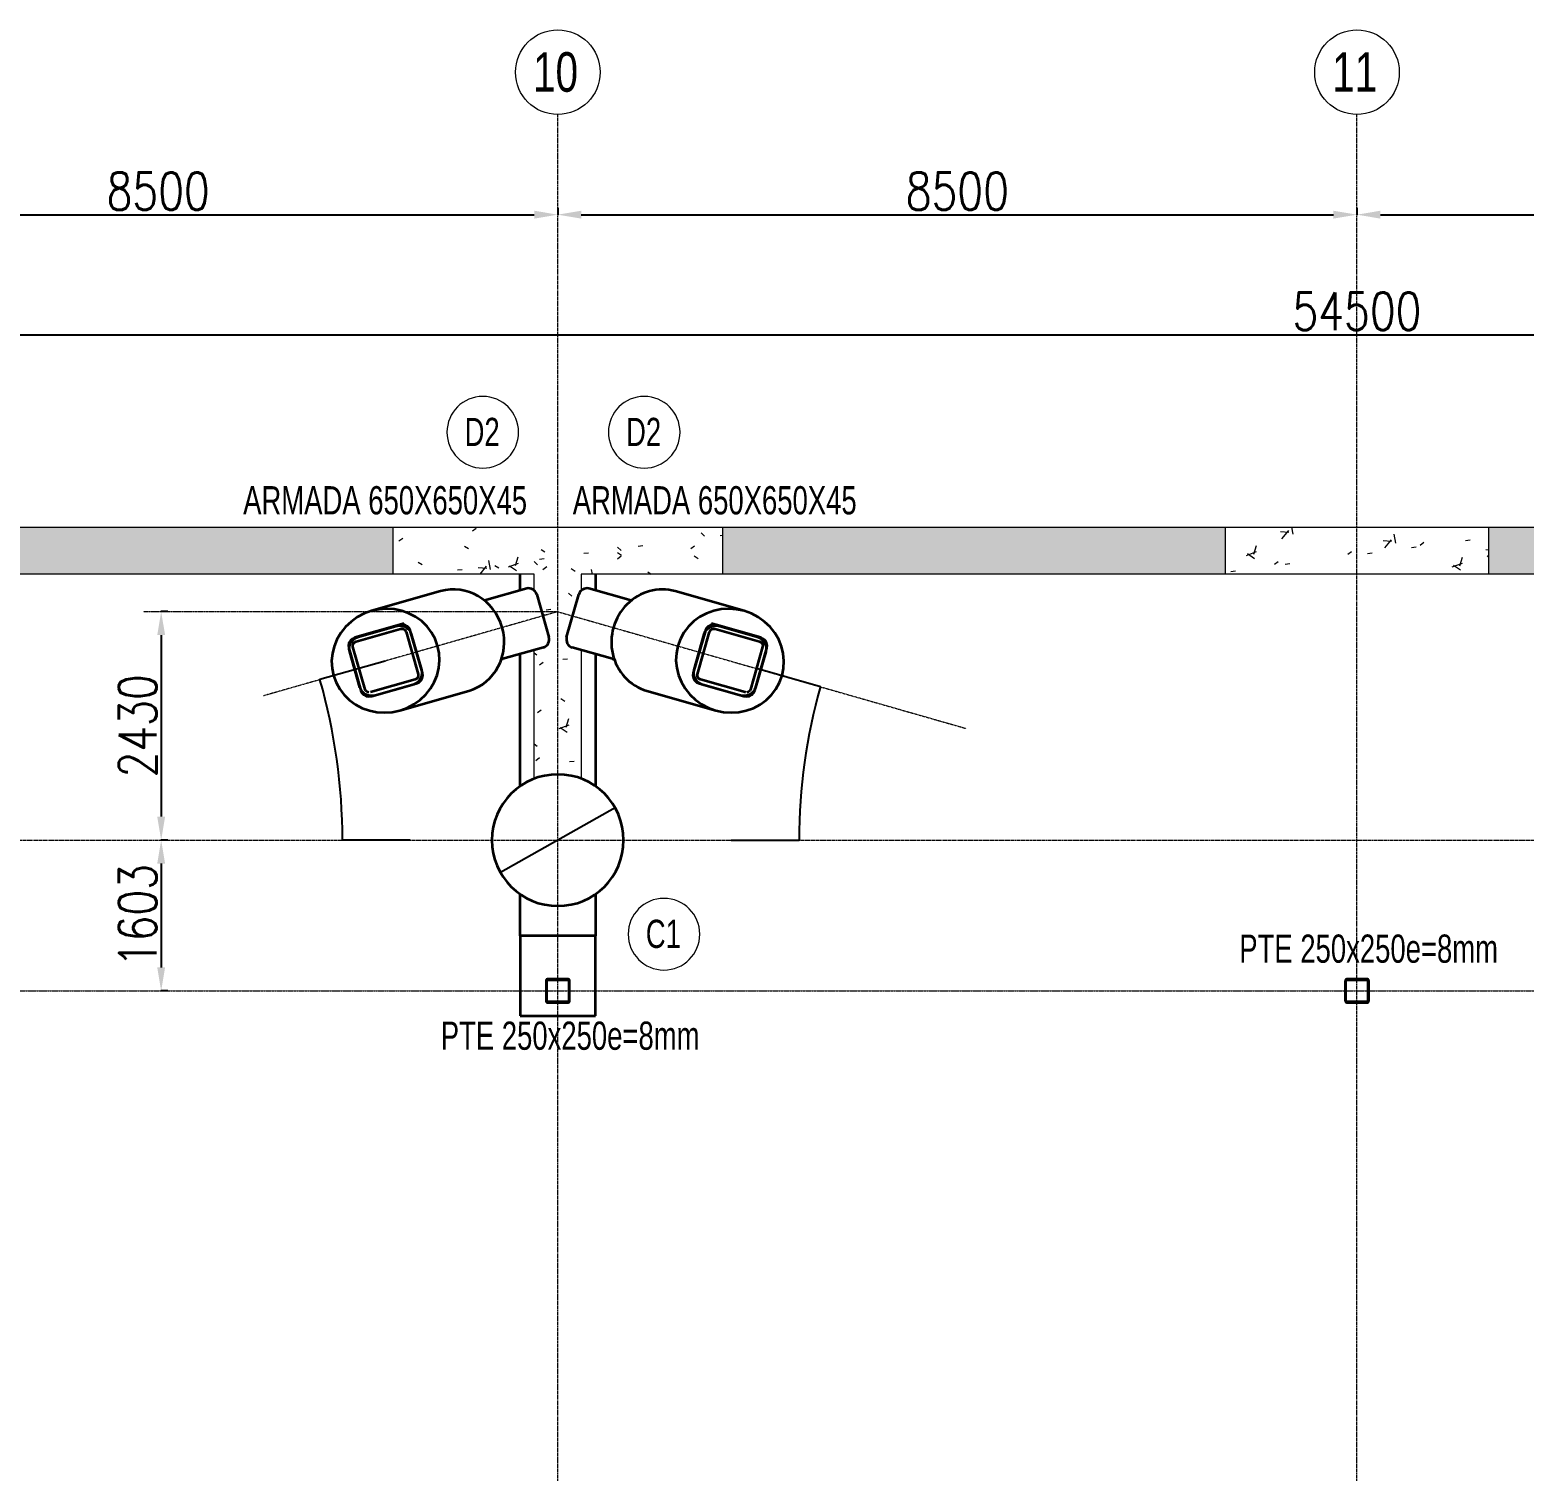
# Model space of a CAD drawing. Header units: metres. Extents: x -5444 to 112500, y -2287 to 89414.
# Drawn here: x 41065 to 56957, y 24238 to 39566 of the extents above; entities that cross this region are included whole.
import ezdxf

# ---------------------------------------------------------------- set-up
doc = ezdxf.new("R2010")
doc.units = ezdxf.units.M
doc.header["$LTSCALE"] = 10
doc.linetypes.add('Grid Line', pattern=[3.33375, 1.905, -0.47625, 0.47625, -0.47625])
doc.linetypes.add('Hidden 0_75', pattern=[0.225, 0.1125, -0.1125])
doc.layers.add('COTAS', color=8, linetype='Continuous')
for name, color, linetype, lineweight in [('E_CIMENTACION-1', 254, 'Continuous', 18), ('E_CIMENTACION-2', 253, 'Continuous', 18), ('E_COLUMNAS-1', 4, 'Continuous', 35), ('E_DETALLES-1', 7, 'Hidden 0_75', 9), ('E_DIM', 2, 'Continuous', 9), ('E_EJES', 8, 'Continuous', 9), ('E_EJES-1', 8, 'Grid Line', 9), ('E_MUROS-1', 10, 'Continuous', 18), ('E_MUROS-2', 253, 'Continuous', 18), ('E_TEXTO', 3, 'Continuous', 9)]:
    doc.layers.add(name, color=color, linetype=linetype, lineweight=lineweight)
doc.styles.add('Arial Narrow', font='', dxfattribs={"width": 0.85, "height": 0.3})
doc.styles.add('CNI_COTAS', font='romans.shx', dxfattribs={"width": 0.8})
doc.styles.add('Swis721 LtCn BT', font='swisscl.ttf', dxfattribs={"height": 0.42})
doc.styles.add('Yu Gothic UI Light', font='Yu Gothic UI Light.ttf', dxfattribs={"height": 0.225})
doc.styles.get('Arial Narrow').set_extended_font_data('Arial Narrow')
doc.dimstyles.new('1.5', dxfattribs={"dimscale": 0, "dimtxt": 400, "dimasz": 250, "dimexe": 4, "dimexo": 4, "dimgap": 50, "dimtad": 1, "dimdec": 0, "dimzin": 4, "dimdsep": 46, "dimtxsty": 'CNI_COTAS', "dimcen": 0, "dimclrd": 256, "dimclrt": 3, "dimadec": 0, "dimazin": 0, "dimtfac": 1, "dimtdec": 0, "dimtmove": 2, "dimatfit": 0, "dimfxl": 0.05, "dimtolj": 1, "dimtzin": 0, "dimarcsym": 0})
doc.dimstyles.new('CNI_COTAS_DIAMETRO_1', dxfattribs={"dimscale": 0.3048, "dimtxt": 0.235657, "dimasz": 0.984252, "dimexe": 1.181102, "dimexo": 0, "dimgap": 0.738189, "dimtad": 1, "dimjust": 3, "dimrnd": 0.01, "dimzin": 0, "dimdsep": 46, "dimtxsty": 'Yu Gothic UI Light', "dimblk1": 'OPEN30', "dimblk2": 'OPEN30', "dimsah": 1, "dimcen": 0.09, "dimdle": 0.492126, "dimazin": 0, "dimtfac": 1, "dimtdec": 4, "dimtix": 1, "dimtmove": 0, "dimatfit": 2, "dimfxl": 1, "dimtvp": 1, "dimtolj": 1, "dimtzin": 0, "dimarcsym": 2})
doc.dimstyles.new('CNI_COTAS_RADIAL', dxfattribs={"dimscale": 0.3048, "dimtxt": 0.235657, "dimasz": 0.984252, "dimexe": 1.181102, "dimexo": 0.738189, "dimgap": 0.492126, "dimtad": 1, "dimrnd": 0.01, "dimzin": 0, "dimdsep": 46, "dimtxsty": 'Yu Gothic UI Light', "dimblk1": 'OPEN30', "dimblk2": 'OPEN30', "dimsah": 1, "dimcen": 0.09, "dimdle": 0.246063, "dimazin": 0, "dimtfac": 1, "dimtdec": 4, "dimtix": 1, "dimtmove": 0, "dimatfit": 3, "dimfxl": 1, "dimtvp": 1, "dimtolj": 1, "dimtzin": 0, "dimarcsym": 2})
pattern_1 = [(50, (95341.5, -135213.6), (1092.9874, -96.024), [114, -1257]), (355, (95341.5, -135213.6), (-211.8535, 1146.828), [91, -1006]), (100.451, (95432.5, -135221.6), (882.091, 1050.433), [97, -1069]), (46.184, (95341.5, -134908.6), (1626.246, -252.121), [171, -1886]), (96.636, (95477.5, -134929.6), (1423.989, 1484.504), [146, -1603]), (351.184, (95341.5, -134908.6), (1424.305, 1484.244), [137, -1509]), (21, (95493.5, -134984.6), (909.395, -613.8754), [114, -1257]), (326, (95493.5, -134984.6), (370.702, 1105.747), [91, -1006]), (71.451, (95569.5, -135036.6), (1280.754, 491.083), [97, -1069]), (37.5, (95341.5, -135213.64), (19.0208, 507.4399), [50, -943, 50, -971, -1010]), (37.5, (95341.5, -135213.64), (19.0208, 507.4399), [-2015, 50, -959]), (7.5, (95341.5, -135213.64), (400.9215, 601.4765), [50, -532, 50, -920, -385]), (7.5, (95341.5, -135213.64), (400.9215, 601.4765), [-1553, 50, -335]), (327.5, (95001.5, -135213.64), (813.8092, -34.6925), [50, -331, 50, -1138, -1577]), (327.5, (95001.5, -135213.64), (813.8092, -34.6925), [-1570, 50, -1527]), (317.5, (94849.5, -135213.64), (888.673, 152.753), [50, -445, 50, -739, -1120]), (317.5, (94849.5, -135213.64), (888.673, 152.753), [-1285, 50, -1070])]

# ---------------------------------------------------------------- blocks, each defined once
blk = doc.blocks.new('EST_SCM_RECALCE_6 - EST_SCM_RECALCE_6-1579143-_0_00m_LOC COLUMNAS Y MUROS PISO 1')
at = {"layer": 'E_COLUMNAS-1'}
for p, q in [((-83.062, 168.768), (-83.062, 168.942)), ((-82.262, 168.942), (-82.262, 168.768)), ((-83.062, 166.685), (-83.062, 168.092)), ((-82.262, 168.092), (-82.262, 166.685)), ((-83.062, 165.095), (-83.062, 165.54)), ((-82.262, 165.54), (-82.262, 165.095)), ((-82.262, 165.095), (-83.062, 165.095)), ((-83.062, 165.095), (-83.062, 164.245)), ((-82.262, 164.245), (-82.262, 165.095)), ((-83.062, 164.245), (-82.262, 164.245))]:
    blk.add_line(p, q, dxfattribs=at)
blk = doc.blocks.new('EST_SCM_COLUMNA-METALICA-SECCION-CUADRADA - EST_SCM_COLUMNA-TUBULAR-CUADRADA_PTEØ_250x250e_8mm-3539288-_0_00m_LOC COLUMNAS Y MUROS PISO 1')
at = {"layer": 'E_COLUMNAS-1'}
for p, q in [((-0.125, 0.109), (-0.125, -0.109)), ((-0.117, -0.109), (-0.117, 0.109)), ((0.109, 0.125), (-0.109, 0.125)), ((-0.109, 0.117), (0.109, 0.117)), ((0.117, 0.109), (0.117, -0.109)), ((0.125, -0.109), (0.125, 0.109)), ((0.109, -0.117), (-0.109, -0.117)), ((-0.109, -0.125), (0.109, -0.125))]:
    blk.add_line(p, q, dxfattribs=at)
for centre, radius, start, end in [((-0.109, 0.109), 0.016, 90, 180), ((-0.109, 0.109), 0.008, 90, 180), ((0.109, 0.109), 0.016, 360, 90), ((0.109, 0.109), 0.008, 0, 90), ((-0.109, -0.109), 0.016, 180, 270), ((-0.109, -0.109), 0.008, 180, 270), ((0.109, -0.109), 0.016, 270, 360), ((0.109, -0.109), 0.008, 270, 360)]:
    blk.add_arc(centre, radius, start, end, dxfattribs=at)
blk = doc.blocks.new('EST_SCM_CAMISA_14 - EST_SCM_CAMISA_4-2887268-_0_00m_LOC COLUMNAS Y MUROS PISO 1')
at = {"layer": 'E_COLUMNAS-1'}
for p, q in [((-49.91, 168.81), (-50.645, 168.6)), ((-50.781, 168.326), (-50.384, 168.44)), ((-50.22, 168.353), (-50.112, 167.975)), ((-50.767, 167.787), (-50.875, 168.166)), ((-50.195, 167.818), (-50.592, 167.705)), ((-50.342, 167.542), (-49.608, 167.752))]:
    blk.add_line(p, q, dxfattribs=at)
at = {"layer": 'E_COLUMNAS-1', "flags": 128}
for points in [[(-50.342, 167.542), (-50.265, 167.57), (-50.192, 167.608), (-50.126, 167.656), (-50.067, 167.712), (-50.016, 167.775), (-49.976, 167.844), (-49.946, 167.918), (-49.927, 167.995), (-49.919, 168.074), (-49.924, 168.152), (-49.94, 168.229), (-49.967, 168.303), (-50.005, 168.372), (-50.052, 168.435), (-50.109, 168.49), (-50.174, 168.537), (-50.245, 168.574), (-50.321, 168.601), (-50.401, 168.618), (-50.483, 168.623), (-50.564, 168.617), (-50.645, 168.6)], [(-50.645, 168.6), (-50.722, 168.572), (-50.795, 168.534), (-50.861, 168.486), (-50.92, 168.43), (-50.971, 168.367), (-51.011, 168.297), (-51.041, 168.223), (-51.06, 168.146), (-51.068, 168.068), (-51.063, 167.989), (-51.048, 167.912), (-51.02, 167.839), (-50.982, 167.77), (-50.935, 167.707), (-50.878, 167.652), (-50.813, 167.605), (-50.742, 167.567), (-50.666, 167.54), (-50.586, 167.524), (-50.505, 167.519), (-50.423, 167.525), (-50.342, 167.542)], [(-50.875, 168.166), (-50.88, 168.195), (-50.877, 168.223), (-50.869, 168.251), (-50.854, 168.276), (-50.834, 168.298), (-50.809, 168.315), (-50.781, 168.326)], [(-50.384, 168.44), (-50.355, 168.445), (-50.325, 168.443), (-50.296, 168.436), (-50.27, 168.422), (-50.248, 168.403), (-50.231, 168.38), (-50.22, 168.353)], [(-50.112, 167.975), (-50.107, 167.943), (-50.111, 167.911), (-50.122, 167.881), (-50.141, 167.855), (-50.166, 167.833), (-50.195, 167.818)], [(-50.592, 167.705), (-50.623, 167.697), (-50.654, 167.696), (-50.685, 167.703), (-50.713, 167.716), (-50.737, 167.735), (-50.755, 167.76), (-50.767, 167.787)]]:
    blk.add_lwpolyline(points, dxfattribs=at)
at = {"layer": 'E_COLUMNAS-1'}
blk.add_ellipse((-49.759, 168.281), major_axis=(-0.151, 0.529), ratio=0.954563, start_param=3.141593, end_param=6.283185, dxfattribs=at)
blk = doc.blocks.new('EST_SCM_CAMISA_20 - EST_SCM_CAMISA_4-2887376-_0_00m_LOC COLUMNAS Y MUROS PISO 1')
at = {"layer": 'E_COLUMNAS-1'}
for p, q in [((-46.679, 168.6), (-47.414, 168.81)), ((-47.212, 167.975), (-47.104, 168.353)), ((-46.94, 168.44), (-46.543, 168.326)), ((-46.449, 168.166), (-46.558, 167.787)), ((-47.716, 167.752), (-46.982, 167.542)), ((-46.732, 167.705), (-47.129, 167.818))]:
    blk.add_line(p, q, dxfattribs=at)
at = {"layer": 'E_COLUMNAS-1', "flags": 128}
for points in [[(-46.679, 168.6), (-46.76, 168.617), (-46.842, 168.623), (-46.923, 168.618), (-47.003, 168.601), (-47.079, 168.574), (-47.15, 168.537), (-47.215, 168.49), (-47.272, 168.435), (-47.32, 168.372), (-47.357, 168.303), (-47.385, 168.229), (-47.401, 168.152), (-47.405, 168.074), (-47.397, 167.995), (-47.378, 167.918), (-47.348, 167.844), (-47.308, 167.775), (-47.257, 167.712), (-47.198, 167.656), (-47.132, 167.608), (-47.059, 167.57), (-46.982, 167.542)], [(-46.982, 167.542), (-46.901, 167.525), (-46.82, 167.519), (-46.738, 167.524), (-46.658, 167.54), (-46.582, 167.567), (-46.511, 167.605), (-46.446, 167.652), (-46.39, 167.707), (-46.342, 167.77), (-46.304, 167.839), (-46.277, 167.912), (-46.261, 167.989), (-46.257, 168.068), (-46.264, 168.146), (-46.283, 168.223), (-46.313, 168.297), (-46.354, 168.367), (-46.404, 168.43), (-46.463, 168.486), (-46.53, 168.534), (-46.602, 168.572), (-46.679, 168.6)], [(-47.104, 168.353), (-47.093, 168.38), (-47.076, 168.403), (-47.054, 168.422), (-47.028, 168.436), (-46.999, 168.443), (-46.969, 168.445), (-46.94, 168.44)], [(-46.543, 168.326), (-46.515, 168.315), (-46.491, 168.298), (-46.47, 168.276), (-46.455, 168.251), (-46.447, 168.223), (-46.445, 168.195), (-46.449, 168.166)], [(-47.129, 167.818), (-47.158, 167.833), (-47.183, 167.855), (-47.202, 167.881), (-47.213, 167.911), (-47.217, 167.943), (-47.212, 167.975)], [(-46.558, 167.787), (-46.569, 167.76), (-46.588, 167.735), (-46.611, 167.716), (-46.639, 167.703), (-46.67, 167.696), (-46.701, 167.697), (-46.732, 167.705)]]:
    blk.add_lwpolyline(points, dxfattribs=at)
at = {"layer": 'E_COLUMNAS-1'}
blk.add_ellipse((-47.565, 168.281), major_axis=(0.151, 0.529), ratio=0.954563, start_param=0, end_param=3.141593, dxfattribs=at)
blk = doc.blocks.new('Grid - CNI_NOMBRE EJES-372759-_0_00m_LOC COLUMNAS Y MUROS PISO 1')
at = {"layer": 'E_EJES'}
blk.add_circle((0, 0), 0.003, dxfattribs=at)
blk = doc.blocks.new('CNI_TAG COLUMNAS CONCRETO MARCA - CNI_COLUMNA CONCRETO-582370-_0_00m_LOC COLUMNAS Y MUROS PISO 1')
at = {"layer": 'E_TEXTO'}
for start, end in [(360, 180), (180, 360)]:
    blk.add_arc((0.00026, -0.00015), 0.00254, start, end, dxfattribs=at)
blk = doc.blocks.new('DIMBLOCK11-_0_00m_LOC COLUMNAS Y MUROS PISO 1')
at = {"layer": 'COTAS', "color": 0, "lineweight": -2, "transparency": 16777216}
for p, q in [((38179, 37672), (38179, 37597)), ((46679, 37672), (46679, 37597))]:
    blk.add_line(p, q, dxfattribs=at)
at = {"layer": 'COTAS', "lineweight": -2, "transparency": 16777216}
blk.add_line((38429, 37601), (46429, 37601), dxfattribs=at)
at = {"layer": 'COTAS', "transparency": 16777216}
for points in [[(38429, 37643), (38429, 37559), (38179, 37601)], [(46429, 37643), (46429, 37559), (46679, 37601)]]:
    blk.add_solid(points, dxfattribs=at)
at = {"layer": 'Defpoints', "color": 0, "transparency": 16777216}
for p in [(38179, 37676), (46679, 37676), (46679, 37601)]:
    blk.add_point(p, dxfattribs=at)
at = {"layer": 'COTAS', "color": 3, "transparency": 16777216, "insert": (42429, 37851), "char_height": 400, "width": 2.26, "attachment_point": 5, "style": 'CNI_COTAS'}
blk.add_mtext('\\A1;8500', dxfattribs=at)
blk = doc.blocks.new('DIMBLOCK12-_0_00m_LOC COLUMNAS Y MUROS PISO 1')
at = {"layer": 'COTAS', "color": 0, "lineweight": -2, "transparency": 16777216}
for p, q in [((46679, 37672), (46679, 37597)), ((55179, 37672), (55179, 37597))]:
    blk.add_line(p, q, dxfattribs=at)
at = {"layer": 'COTAS', "lineweight": -2, "transparency": 16777216}
blk.add_line((46929, 37601), (54929, 37601), dxfattribs=at)
at = {"layer": 'COTAS', "transparency": 16777216}
for points in [[(46929, 37643), (46929, 37559), (46679, 37601)], [(54929, 37643), (54929, 37559), (55179, 37601)]]:
    blk.add_solid(points, dxfattribs=at)
at = {"layer": 'Defpoints', "color": 0, "transparency": 16777216}
for p in [(46679, 37676), (55179, 37676), (55179, 37601)]:
    blk.add_point(p, dxfattribs=at)
at = {"layer": 'COTAS', "color": 3, "transparency": 16777216, "insert": (50929, 37851), "char_height": 400, "width": 2.26, "attachment_point": 5, "style": 'CNI_COTAS'}
blk.add_mtext('\\A1;8500', dxfattribs=at)
blk = doc.blocks.new('DIMBLOCK13-_0_00m_LOC COLUMNAS Y MUROS PISO 1')
at = {"layer": 'COTAS', "color": 0, "lineweight": -2, "transparency": 16777216}
for p, q in [((55179, 37672), (55179, 37597)), ((63679, 37672), (63679, 37597))]:
    blk.add_line(p, q, dxfattribs=at)
at = {"layer": 'COTAS', "lineweight": -2, "transparency": 16777216}
blk.add_line((55429, 37601), (63429, 37601), dxfattribs=at)
at = {"layer": 'COTAS', "transparency": 16777216}
for points in [[(55429, 37643), (55429, 37559), (55179, 37601)], [(63429, 37643), (63429, 37559), (63679, 37601)]]:
    blk.add_solid(points, dxfattribs=at)
at = {"layer": 'Defpoints', "color": 0, "transparency": 16777216}
for p in [(55179, 37676), (63679, 37676), (63679, 37601)]:
    blk.add_point(p, dxfattribs=at)
at = {"layer": 'COTAS', "color": 3, "transparency": 16777216, "insert": (59429, 37851), "char_height": 400, "width": 2.26, "attachment_point": 5, "style": 'CNI_COTAS'}
blk.add_mtext('\\A1;8500', dxfattribs=at)
blk = doc.blocks.new('_Open30')
at = {"color": 0, "linetype": 'ByBlock', "lineweight": -2}
for p, q in [((-1, 0), (0, 0)), ((0, 0), (-1, 0)), ((0, 0), (-1, 0))]:
    blk.add_line(p, q, dxfattribs=at)
blk = doc.blocks.new('DIMBLOCK49-_0_00m_LOC COLUMNAS Y MUROS PISO 1')
at = {"layer": 'Defpoints', "color": 0, "transparency": 16777216}
for p in [(47289, 31294), (46070, 30604)]:
    blk.add_point(p, dxfattribs=at)
at = {"layer": 'E_DIM', "color": 0, "lineweight": -2, "transparency": 16777216}
blk.add_line((47288, 31294), (46071, 30604), dxfattribs=at)
at = {"layer": 'E_DIM', "color": 0, "lineweight": -2, "transparency": 16777216, "xscale": 0.3, "yscale": 0.3, "zscale": 0.3}
for p, rotation in [((47289, 31294), 29.52011397717668), ((46070, 30604), 209.5201139771767)]:
    blk.add_blockref('_Open30', p, dxfattribs=dict(at, rotation=rotation))
at = {"layer": 'E_DIM', "color": 0, "transparency": 16777216, "insert": (46679, 30949), "char_height": 0.225, "width": 0.956, "attachment_point": 5, "rotation": 29.5201, "style": 'Yu Gothic UI Light'}
blk.add_mtext('\\A1;ø1400.00', dxfattribs=at)
blk = doc.blocks.new('DIMBLOCK103-_0_00m_LOC COLUMNAS Y MUROS PISO 1')
at = {"layer": 'Defpoints', "color": 0, "transparency": 16777216}
for p in [(44843, 32854), (44363, 31524), (38181, 30949), (45110, 30949)]:
    blk.add_point(p, dxfattribs=at)
at = {"layer": 'E_DIM', "color": 0, "lineweight": -2, "transparency": 16777216}
for p, q in [((44842, 32854), (44150, 32656)), ((45109, 30949), (44389, 30949))]:
    blk.add_line(p, q, dxfattribs=at)
blk.add_arc((38181, 30949), 6208, 0.0028, 15.9548, dxfattribs=at)
at = {"layer": 'E_DIM', "color": 0, "lineweight": -2, "transparency": 16777216, "xscale": 0.3, "yscale": 0.3, "zscale": 0.3}
for p, rotation in [((44150, 32656), 105.9561974709259), ((44390, 30949), 270.001384314207)]:
    blk.add_blockref('_Open30', p, dxfattribs=dict(at, rotation=rotation))
at = {"layer": 'E_DIM', "color": 0, "transparency": 16777216, "insert": (44330, 31811), "char_height": 0.225, "width": 0.977, "attachment_point": 5, "rotation": 277.9788, "style": 'Yu Gothic UI Light'}
blk.add_mtext('\\A1;15.96°', dxfattribs=at)
blk = doc.blocks.new('DIMBLOCK104-_0_00m_LOC COLUMNAS Y MUROS PISO 1')
at = {"layer": 'COTAS', "color": 0, "lineweight": -2, "transparency": 16777216}
for p, q in [((42532, 33379), (42457, 33379)), ((42532, 30949), (42457, 30949))]:
    blk.add_line(p, q, dxfattribs=at)
at = {"layer": 'COTAS', "lineweight": -2, "transparency": 16777216}
blk.add_line((42461, 33129), (42461, 31199), dxfattribs=at)
at = {"layer": 'COTAS', "transparency": 16777216}
for points in [[(42419, 33129), (42503, 33129), (42461, 33379)], [(42419, 31199), (42503, 31199), (42461, 30949)]]:
    blk.add_solid(points, dxfattribs=at)
at = {"layer": 'Defpoints', "color": 0, "transparency": 16777216}
for p in [(42536, 33379), (42461, 30949), (42536, 30949)]:
    blk.add_point(p, dxfattribs=at)
at = {"layer": 'COTAS', "color": 3, "transparency": 16777216, "insert": (42211, 32164), "char_height": 400, "width": 2.28, "attachment_point": 5, "rotation": 90, "style": 'CNI_COTAS'}
blk.add_mtext('\\A1;2430', dxfattribs=at)
blk = doc.blocks.new('DIMBLOCK105-_0_00m_LOC COLUMNAS Y MUROS PISO 1')
at = {"layer": 'COTAS', "color": 0, "lineweight": -2, "transparency": 16777216}
for p, q in [((42532, 30949), (42457, 30949)), ((42532, 29346), (42457, 29346))]:
    blk.add_line(p, q, dxfattribs=at)
at = {"layer": 'COTAS', "lineweight": -2, "transparency": 16777216}
blk.add_line((42461, 30699), (42461, 29596), dxfattribs=at)
at = {"layer": 'COTAS', "transparency": 16777216}
for points in [[(42419, 30699), (42503, 30699), (42461, 30949)], [(42419, 29596), (42503, 29596), (42461, 29346)]]:
    blk.add_solid(points, dxfattribs=at)
at = {"layer": 'Defpoints', "color": 0, "transparency": 16777216}
for p in [(42536, 30949), (42461, 29346), (42536, 29346)]:
    blk.add_point(p, dxfattribs=at)
at = {"layer": 'COTAS', "color": 3, "transparency": 16777216, "insert": (42211, 30147), "char_height": 400, "width": 2.06, "attachment_point": 5, "rotation": 90, "style": 'CNI_COTAS'}
blk.add_mtext('\\A1;1603', dxfattribs=at)
blk = doc.blocks.new('DIMBLOCK107-_0_00m_LOC COLUMNAS Y MUROS PISO 1')
at = {"layer": 'Defpoints', "color": 0, "transparency": 16777216}
for p in [(61688, 32810), (61203, 31510), (55178, 30949), (61949, 30949)]:
    blk.add_point(p, dxfattribs=at)
at = {"layer": 'E_DIM', "color": 0, "lineweight": -2, "transparency": 16777216}
for p, q in [((61688, 32810), (60996, 32612)), ((61949, 30949), (61229, 30949))]:
    blk.add_line(p, q, dxfattribs=at)
blk.add_arc((55178, 30949), 6051, 0.0028, 15.9482, dxfattribs=at)
at = {"layer": 'E_DIM', "color": 0, "lineweight": -2, "transparency": 16777216, "xscale": 0.3, "yscale": 0.3, "zscale": 0.3}
for p, rotation in [((60996, 32612), 105.9495958679415), ((61229, 30949), 270.0014202436677)]:
    blk.add_blockref('_Open30', p, dxfattribs=dict(at, rotation=rotation))
at = {"layer": 'E_DIM', "color": 0, "transparency": 16777216, "insert": (61171, 31788), "char_height": 0.225, "width": 0.977, "attachment_point": 5, "rotation": 277.9755, "style": 'Yu Gothic UI Light'}
blk.add_mtext('\\A1;15.95°', dxfattribs=at)
blk = doc.blocks.new('DIMBLOCK112-_0_00m_LOC COLUMNAS Y MUROS PISO 1')
at = {"layer": 'COTAS', "color": 0, "lineweight": -2, "transparency": 16777216}
for p, q in [((27929, 36395), (27929, 36320)), ((82429, 36395), (82429, 36320))]:
    blk.add_line(p, q, dxfattribs=at)
at = {"layer": 'COTAS', "lineweight": -2, "transparency": 16777216}
blk.add_line((28179, 36324), (82179, 36324), dxfattribs=at)
at = {"layer": 'COTAS', "transparency": 16777216}
for points in [[(28179, 36365), (28179, 36282), (27929, 36324)], [(82179, 36365), (82179, 36282), (82429, 36324)]]:
    blk.add_solid(points, dxfattribs=at)
at = {"layer": 'Defpoints', "color": 0, "transparency": 16777216}
for p in [(27929, 36399), (82429, 36399), (82429, 36324)]:
    blk.add_point(p, dxfattribs=at)
at = {"layer": 'COTAS', "color": 3, "transparency": 16777216, "insert": (55179, 36574), "char_height": 400, "width": 2.94, "attachment_point": 5, "style": 'CNI_COTAS'}
blk.add_mtext('\\A1;54500', dxfattribs=at)
blk = doc.blocks.new('DIMBLOCK169-_0_00m_LOC COLUMNAS Y MUROS PISO 1')
at = {"layer": 'Defpoints', "color": 0, "transparency": 16777216}
for p in [(48781, 32780), (49347, 32045), (48525, 30949), (55189, 30949)]:
    blk.add_point(p, dxfattribs=at)
at = {"layer": 'E_DIM', "color": 0, "lineweight": -2, "transparency": 16777216}
for p, q in [((48781, 32780), (49474, 32582)), ((48525, 30949), (49245, 30949))]:
    blk.add_line(p, q, dxfattribs=at)
blk.add_arc((55189, 30949), 5944, 164.0554, 179.9971, dxfattribs=at)
at = {"layer": 'E_DIM', "color": 0, "lineweight": -2, "transparency": 16777216, "xscale": 0.3, "yscale": 0.3, "zscale": 0.3}
for p, rotation in [((49473, 32582), 74.0539191945959), ((49245, 30949), 269.9985541046386)]:
    blk.add_blockref('_Open30', p, dxfattribs=dict(at, rotation=rotation))
at = {"layer": 'E_DIM', "color": 0, "transparency": 16777216, "insert": (49302, 31773), "char_height": 0.225, "width": 0.977, "attachment_point": 5, "rotation": 82.0262, "style": 'Yu Gothic UI Light'}
blk.add_mtext('\\A1;15.95°', dxfattribs=at)

msp = doc.modelspace()

# ---------------------------------------------------------------- hatches: boundary and pattern name
at = {"layer": 'E_CIMENTACION-1'}
h = msp.add_hatch(dxfattribs=at)
h.set_pattern_fill('FP_1', color=256, scale=1000, style=0, pattern_type=2)
h.set_pattern_definition(pattern_1)
h.paths.add_polyline_path([(46929.4029, 31601.5634), (46929.4029, 32971.2402), (46831.4277, 32999.2496), (46807.1127, 33010.7823), (46786.9699, 33030.8529), (46774.795, 33054.0255), (46769.9557, 33081.5033), (46773.5543, 33109.4002), (46902.6901, 33561.3116), (46914.3743, 33586.897), (46929.4029, 33603.655), (46929.4029, 33778.7626), (48429.4029, 33778.7626), (48429.4029, 34278.7626), (44929.4029, 34278.7626), (44929.4029, 33778.7626), (46429.4029, 33778.7626), (46429.4029, 33603.655), (46444.4315, 33586.897), (46456.1157, 33561.3116), (46585.2514, 33109.4002), (46588.85, 33081.5033), (46584.0108, 33054.0255), (46571.2073, 33029.6567), (46551.693, 33010.7823), (46527.3781, 32999.2496), (46429.4029, 32970.7594), (46429.4029, 31601.5634), (46500.1251, 31625.304), (46588.0345, 31642.7903), (46679.4029, 31648.7789), (46770.7712, 31642.7903), (46860.5762, 31624.927)])
h = msp.add_hatch(dxfattribs=at)
h.set_pattern_fill('FP_1', color=256, scale=1000, style=0, pattern_type=2)
h.set_pattern_definition(pattern_1)
h.paths.add_polyline_path([(53779.5526, 33778.7626), (56579.5526, 33778.7626), (56579.5526, 34278.7626), (53779.5526, 34278.7626)])
at = {"layer": 'E_MUROS-1'}
h = msp.add_hatch(color=256, dxfattribs=at)
h.paths.add_polyline_path([(78929.4029, 33778.7626), (78929.4029, 34278.7626), (73579.5526, 34278.7626), (73579.5526, 33778.7626), (78210.0423, 33778.7626)])
h.paths.add_polyline_path([(70779.5526, 33778.7626), (70779.5526, 34278.7626), (65429.4029, 34278.7626), (65429.4029, 33778.7626), (68010.1756, 33778.7626)])
h.paths.add_polyline_path([(61929.4029, 33778.7626), (61929.4029, 34278.7626), (56579.5526, 34278.7626), (56579.5526, 33778.7626), (61210.2645, 33778.7626)])
h.paths.add_polyline_path([(53779.5526, 33778.7626), (53779.5526, 34278.7626), (48429.4029, 34278.7626), (48429.4029, 33778.7626), (51010.3979, 33778.7626)])
h.paths.add_polyline_path([(44929.4029, 33778.7626), (44929.4029, 34278.7626), (39579.5526, 34278.7626), (39579.5526, 33778.7626), (44210.4868, 33778.7626)])
h.paths.add_polyline_path([(36779.5526, 33778.7626), (36779.5526, 34278.7626), (31429.4029, 34278.7626), (31429.4029, 33778.7626), (34010.6201, 33778.7626)])

# ---------------------------------------------------------------- linework, layer by layer
at = {"layer": 'E_CIMENTACION-2'}
for p, q in [((44929.4029, 34278.7626), (48429.4029, 34278.7626)), ((44929.4029, 33778.7626), (44929.4029, 34278.7626)), ((48429.4029, 34278.7626), (48429.4029, 33778.7626)), ((53779.5526, 33778.7626), (53779.5526, 34278.7626)), ((53779.5526, 34278.7626), (56579.5526, 34278.7626)), ((56579.5526, 34278.7626), (56579.5526, 33778.7626)), ((46429.4029, 33778.7626), (44929.4029, 33778.7626)), ((46429.4029, 33728.7789), (46429.4029, 33778.7626)), ((46429.4029, 33603.655), (46429.4029, 33728.7789)), ((48429.4029, 33778.7626), (46929.4029, 33778.7626)), ((46929.4029, 33778.7626), (46929.4029, 33728.7789)), ((46929.4029, 33728.7789), (46929.4029, 33603.655)), ((56579.5526, 33778.7626), (53779.5526, 33778.7626)), ((46429.4029, 31601.5634), (46429.4029, 32971.7224)), ((46929.4029, 32971.7224), (46929.4029, 31601.5634))]:
    msp.add_line(p, q, dxfattribs=at)
at = {"layer": 'E_COLUMNAS-1'}
for p, q in [((46348.8913, 33624.2635), (45898.2662, 33496.0876)), ((46456.1157, 33561.3116), (46585.2514, 33109.4002)), ((46773.5543, 33109.4002), (46902.6901, 33561.3116)), ((47460.5395, 33496.0876), (47009.9145, 33624.2635)), ((44994.8298, 33239.1138), (44521.4073, 33103.8312)), ((45043.1223, 33252.8502), (44994.9456, 33239.1468)), ((48363.8601, 33239.1468), (48315.6835, 33252.8502)), ((48837.3984, 33103.8312), (48363.9759, 33239.1138)), ((44533.7765, 33060.5645), (45007.199, 33195.8471)), ((45064.8959, 33165.5331), (45194.0852, 32713.6369)), ((45239.4128, 32726.5895), (45110.2236, 33178.4857)), ((48248.5822, 33178.4857), (48119.3929, 32726.5895)), ((48164.7206, 32713.6369), (48293.9099, 33165.5331)), ((48351.6067, 33195.8471), (48825.0292, 33060.5645)), ((44455.4903, 32991.3927), (44584.6796, 32539.4965)), ((44630.0073, 32552.4491), (44500.818, 33004.3453)), ((46527.3781, 32999.2496), (46096.0148, 32875.9304)), ((47262.7909, 32875.9304), (46831.4277, 32999.2496)), ((48857.9877, 33004.3453), (48728.7984, 32552.4491)), ((48774.1261, 32539.4965), (48903.3154, 32991.3927)), ((46077.4874, 32870.6603), (46095.9096, 32875.9004)), ((47262.8961, 32875.9004), (47281.3184, 32870.6603)), ((45161.1267, 32657.4176), (44687.7042, 32522.135)), ((44699.9576, 32478.8354), (45152.0554, 32607.4302)), ((44700.0734, 32478.8684), (45173.4959, 32614.151)), ((48185.3099, 32614.151), (48658.7324, 32478.8684)), ((48671.1016, 32522.135), (48197.6791, 32657.4176)), ((48206.7504, 32607.4302), (48658.8482, 32478.8354)), ((48680.3573, 32520.4484), (48671.1016, 32522.135)), ((55054.4029, 29454.6634), (55054.4029, 29236.6634)), ((55062.4029, 29236.6634), (55062.4029, 29454.6634)), ((55288.4029, 29470.6634), (55070.4029, 29470.6634)), ((55070.4029, 29462.6634), (55288.4029, 29462.6634)), ((55296.4029, 29454.6634), (55296.4029, 29236.6634)), ((55304.4029, 29236.6634), (55304.4029, 29454.6634)), ((55288.4029, 29228.6634), (55070.4029, 29228.6634)), ((55070.4029, 29220.6634), (55288.4029, 29220.6634))]:
    msp.add_line(p, q, dxfattribs=at)
at = {"layer": 'E_COLUMNAS-1', "flags": 128}
for points in [[(45110.2236, 33178.4857), (45098.142, 33203.958), (45078.3691, 33224.4012), (45052.8403, 33237.8141), (45024.0547, 33242.8837), (44994.8298, 33239.1138)], [(48363.9759, 33239.1138), (48334.7511, 33242.8837), (48305.9654, 33237.8141), (48280.4367, 33224.4012), (48260.6637, 33203.958), (48248.5822, 33178.4857)], [(44521.4073, 33103.8312), (44494.6041, 33091.5908), (44472.8461, 33072.0781), (44458.2631, 33047.2032), (44452.2828, 33019.4009), (44455.4903, 32991.3927)], [(44500.818, 33004.3453), (44499.5349, 33021.8887), (44505.3479, 33038.7332), (44517.3719, 33052.3143), (44533.7765, 33060.5645)], [(45007.199, 33195.8471), (45025.4867, 33197.5104), (45042.8734, 33192.3335), (45056.712, 33181.1046), (45064.8959, 33165.5331)], [(48293.9099, 33165.5331), (48302.0937, 33181.1046), (48315.9324, 33192.3335), (48333.319, 33197.5104), (48351.6067, 33195.8471)], [(48825.0292, 33060.5645), (48841.4338, 33052.3143), (48853.4579, 33038.7332), (48859.2708, 33021.8887), (48857.9877, 33004.3453)], [(48903.3154, 32991.3927), (48906.523, 33019.4009), (48900.5426, 33047.2032), (48885.9597, 33072.0781), (48864.2017, 33091.5908), (48837.3984, 33103.8312)], [(45194.0852, 32713.6369), (45195.3683, 32696.0935), (45189.5553, 32679.249), (45177.5313, 32665.6679), (45161.1267, 32657.4176)], [(45173.4959, 32614.151), (45200.2991, 32626.3914), (45222.0571, 32645.9041), (45236.6401, 32670.779), (45242.6204, 32698.5813), (45239.4128, 32726.5895)], [(48119.3929, 32726.5895), (48116.1853, 32698.5813), (48122.1657, 32670.779), (48136.7486, 32645.9041), (48158.5066, 32626.3914), (48185.3099, 32614.151)], [(48197.6791, 32657.4176), (48181.2745, 32665.6679), (48169.2504, 32679.249), (48163.4375, 32696.0935), (48164.7206, 32713.6369)], [(44584.6796, 32539.4965), (44596.7612, 32514.0241), (44616.5341, 32493.581), (44642.0629, 32480.1681), (44670.8485, 32475.0985), (44700.0734, 32478.8684)], [(44669.4165, 32520.4718), (44652.0298, 32525.6487), (44638.1912, 32536.8776), (44630.0073, 32552.4491)], [(48658.7324, 32478.8684), (48687.9572, 32475.0985), (48716.7429, 32480.1681), (48742.2716, 32493.581), (48762.0446, 32514.0241), (48774.1261, 32539.4965)], [(48728.7984, 32552.4491), (48720.6146, 32536.8776), (48706.7759, 32525.6487), (48689.3893, 32520.4718)]]:
    msp.add_lwpolyline(points, dxfattribs=at)
at = {"layer": 'E_COLUMNAS-1'}
for centre, radius, start, end in [((46679.4029, 30948.7789), 700, 360, 180), ((46679.4029, 30948.7789), 700, 180, 0), ((55070.4029, 29454.6634), 16, 90, 180), ((55070.4029, 29454.6634), 8, 90, 180), ((55288.4029, 29454.6634), 16, 0, 90), ((55288.4029, 29454.6634), 16, 49.76755868, 90), ((55288.4029, 29454.6634), 8, 0, 90), ((55288.4029, 29454.6634), 16, 0, 40.23244132), ((55070.4029, 29236.6634), 16, 180, 270), ((55070.4029, 29236.6634), 8, 180, 270), ((55288.4029, 29236.6634), 16, 270, 0), ((55288.4029, 29236.6634), 8, 270, 0), ((55288.4029, 29236.6634), 16, 270, 310.23244132), ((55288.4029, 29236.6634), 16, 319.76755868, 0)]:
    msp.add_arc(centre, radius, start, end, dxfattribs=at)
for centre, major_axis, start_param, end_param in [((46373.5142, 33537.6973), (-24.6229, 86.5662), 4.7136622624, 6.2844585892), ((46985.2915, 33537.6973), (24.6229, 86.5662), 6.2819120252, 7.852708352), ((46502.6499, 33085.7859), (-24.6229, 86.5662), 3.1428659356, 4.7136622624), ((46856.1558, 33085.7859), (24.6229, 86.5662), 1.5695230448, 3.1403193716)]:
    msp.add_ellipse(centre, major_axis=major_axis, ratio=0.9545626407, start_param=start_param, end_param=end_param, dxfattribs=at)
at = {"layer": 'E_DETALLES-1'}
for p, q in [((46679.4029, 33378.7789), (42272.4029, 33378.7789)), ((46679.4029, 33378.7789), (43550.7941, 32484.1709)), ((46679.4029, 33378.7789), (51021.3811, 32137.2148)), ((36332.8029, 29345.6634), (97831.8029, 29345.6634))]:
    msp.add_line(p, q, dxfattribs=at)
at = {"layer": 'E_EJES-1'}
for p, q in [((46679.4029, -1101.314), (46679.4029, 38666.2144)), ((55179.4029, -1101.314), (55179.4029, 38666.2144)), ((-3637.6038, 30948.7789), (105501.3014, 30948.7789))]:
    msp.add_line(p, q, dxfattribs=at)
at = {"layer": 'E_MUROS-2'}
for p, q in [((39579.5526, 34278.7626), (44929.4029, 34278.7626)), ((48429.4029, 34278.7626), (53779.5526, 34278.7626)), ((56579.5526, 34278.7626), (61929.4029, 34278.7626)), ((44929.4029, 33778.7626), (39579.5526, 33778.7626)), ((53779.5526, 33778.7626), (48429.4029, 33778.7626)), ((61929.4029, 33778.7626), (56579.5526, 33778.7626))]:
    msp.add_line(p, q, dxfattribs=at)

# ---------------------------------------------------------------- block references
at = {"layer": 'E_COLUMNAS-1', "xscale": 1000, "yscale": 1000, "zscale": 1000}
for name, p in [('EST_SCM_RECALCE_6 - EST_SCM_RECALCE_6-1579143-_0_00m_LOC COLUMNAS Y MUROS PISO 1', (129341.5002, -135163.6575)), ('EST_SCM_CAMISA_14 - EST_SCM_CAMISA_4-2887268-_0_00m_LOC COLUMNAS Y MUROS PISO 1', (95341.5002, -135213.6412)), ('EST_SCM_CAMISA_20 - EST_SCM_CAMISA_4-2887376-_0_00m_LOC COLUMNAS Y MUROS PISO 1', (95341.5002, -135213.6412)), ('EST_SCM_COLUMNA-METALICA-SECCION-CUADRADA - EST_SCM_COLUMNA-TUBULAR-CUADRADA_PTEØ_250x250e_8mm-3539288-_0_00m_LOC COLUMNAS Y MUROS PISO 1', (46679.4029, 29345.6634))]:
    msp.add_blockref(name, p, dxfattribs=at)
at = {"layer": 'E_EJES', "xscale": 149999.9999999999, "yscale": 149999.9999999999, "zscale": 149999.9999999999}
for p in [(46679.4029, 39116.2144), (55179.4029, 39116.2144)]:
    msp.add_blockref('Grid - CNI_NOMBRE EJES-372759-_0_00m_LOC COLUMNAS Y MUROS PISO 1', p, dxfattribs=at)
at = {"layer": 'E_TEXTO', "xscale": 149999.9999999999, "yscale": 149999.9999999999, "zscale": 149999.9999999999}
for p in [(45842.4912, 35309.1067), (47559.5953, 35309.1067), (47769.7216, 29971.1849)]:
    msp.add_blockref('CNI_TAG COLUMNAS CONCRETO MARCA - CNI_COLUMNA CONCRETO-582370-_0_00m_LOC COLUMNAS Y MUROS PISO 1', p, dxfattribs=at)

# ---------------------------------------------------------------- texts
at = {"layer": 'E_EJES', "char_height": 420, "width": 625.31625, "attachment_point": 1, "style": 'Swis721 LtCn BT'}
for s, insert in [('10', (46415.9698, 39328.8139)), ('11', (54915.9698, 39328.8139))]:
    msp.add_mtext(s, dxfattribs=dict(at, insert=insert))
at = {"layer": 'E_TEXTO', "char_height": 300, "attachment_point": 1, "style": 'Arial Narrow'}
for s, insert, width in [('D2', (45688.2754, 35440.318), 459.968203), ('D2', (47405.3794, 35440.318), 459.968203), ('ARMADA 650X650X45', (43333.0143, 34713.5837), 3771.739266), ('ARMADA 650X650X45', (46838.5499, 34713.5837), 3771.739266), ('C1', (47615.5057, 30102.3962), 459.968203), ('PTE 250x250e=8mm', (53927.1704, 29945.0342), 3444.650766), ('PTE 250x250e=8mm', (45434.4923, 29019.3053), 3444.650766)]:
    msp.add_mtext(s, dxfattribs=dict(at, insert=insert, width=width))

# ---------------------------------------------------------------- dimensions: what is measured, and where the dimension line sits
at = {"layer": 'COTAS'}
for base, p1, p2, picture, middle in [((46679.4029, 37600.9156), (38179.4029, 37675.9156), (46679.4029, 37675.9156), 'DIMBLOCK11-_0_00m_LOC COLUMNAS Y MUROS PISO 1', (42429.4029, 37850.9156)), ((55179.4029, 37600.9156), (46679.4029, 37675.9156), (55179.4029, 37675.9156), 'DIMBLOCK12-_0_00m_LOC COLUMNAS Y MUROS PISO 1', (50929.4029, 37850.9156)), ((63679.4029, 37600.9156), (55179.4029, 37675.9156), (63679.4029, 37675.9156), 'DIMBLOCK13-_0_00m_LOC COLUMNAS Y MUROS PISO 1', (59429.4029, 37850.9156)), ((82429.4029, 36323.617), (27929.4029, 36398.617), (82429.4029, 36398.617), 'DIMBLOCK112-_0_00m_LOC COLUMNAS Y MUROS PISO 1', (55179.4029, 36573.617))]:
    dim = msp.add_linear_dim(base=base, p1=p1, p2=p2, dimstyle='1.5', override={"dimscale": 1}, dxfattribs=at)
    dim.commit()
    dim.dimension.update_dxf_attribs({"geometry": picture, "text_midpoint": middle})
for base, p1, p2, picture, middle in [((42461.1293, 30948.7789), (42536.1293, 33378.7789), (42536.1293, 30948.7789), 'DIMBLOCK104-_0_00m_LOC COLUMNAS Y MUROS PISO 1', (42211.1293, 32163.7789)), ((42461.1293, 29345.6634), (42536.1293, 30948.7789), (42536.1293, 29345.6634), 'DIMBLOCK105-_0_00m_LOC COLUMNAS Y MUROS PISO 1', (42211.1293, 30147.2211))]:
    dim = msp.add_linear_dim(base=base, p1=p1, p2=p2, angle=90, dimstyle='1.5', override={"dimscale": 1}, dxfattribs=at)
    dim.commit()
    dim.dimension.update_dxf_attribs({"geometry": picture, "text_midpoint": middle})
at = {"layer": 'E_DIM'}
for base, center, p1, p2, override, picture, middle in [((44362.9037, 31524.3227), (38181.2457, 30948.7789), (45109.6389, 30948.7789), (44842.6567, 32853.5717), {"dimpost": '<>', "dimfxl": 1.923412}, 'DIMBLOCK103-_0_00m_LOC COLUMNAS Y MUROS PISO 1', (44329.803, 31810.5814)), ((49346.6217, 32045.412), (55188.56, 30948.7789), (48781.0559, 32779.7521), (48524.5843, 30948.7789), {"dimpost": '<>', "dimfxl": 1.848848}, 'DIMBLOCK169-_0_00m_LOC COLUMNAS Y MUROS PISO 1', (49301.7881, 31773.362)), ((61202.8553, 31509.5324), (55177.5601, 30948.7789), (61948.8928, 30948.7789), (61688.1761, 32809.6457), {"dimpost": '<>', "dimfxl": 1.879042}, 'DIMBLOCK107-_0_00m_LOC COLUMNAS Y MUROS PISO 1', (61170.6255, 31788.437))]:
    dim = msp.add_angular_dim_3p(base=base, center=center, p1=p1, p2=p2, dimstyle='CNI_COTAS_RADIAL', override=override, dxfattribs=at)
    dim.commit()
    dim.dimension.update_dxf_attribs({"geometry": picture, "text_midpoint": middle})
dim = msp.add_diameter_dim_2p(p1=(47288.5308, 31293.6892), p2=(46070.2749, 30603.8685), dimstyle='CNI_COTAS_DIAMETRO_1', override={"dimpost": 'ø<>'}, dxfattribs=at)
dim.commit()
dim.dimension.update_dxf_attribs({"geometry": 'DIMBLOCK49-_0_00m_LOC COLUMNAS Y MUROS PISO 1', "text_midpoint": (46679.2316, 30949.0813)})

doc.saveas('drawing.dxf')
